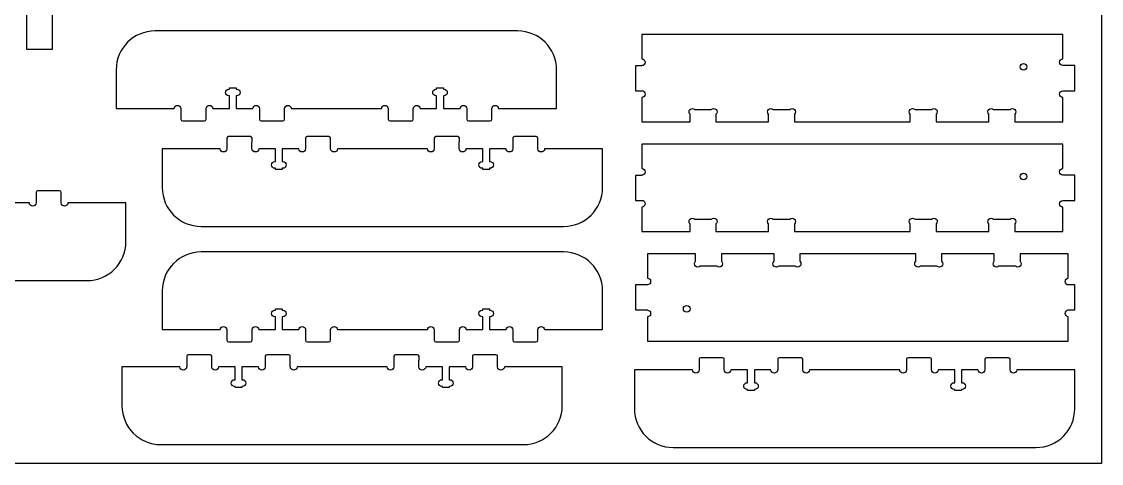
# Model space of a CAD drawing. Extents: x 0 to 4896, y 0 to 5028.
# Drawn here: x 3837 to 4896, y 1248 to 1682 of the extents above; entities that cross this region are included whole.
import ezdxf

# ---------------------------------------------------------------- set-up
doc = ezdxf.new("R2010")
doc.units = 0
doc.layers.add('Layer_1', color=7, linetype='CONTINUOUS')

msp = doc.modelspace()

# ---------------------------------------------------------------- linework, layer by layer
at = {"layer": 'Layer_1', "color": 3}
msp.add_lwpolyline([(2457.372163, 2467.488066), (4895.721448, 2467.488066), (4895.721448, 1248.338922), (2457.372163, 1248.338922), (2457.372163, 2467.488066)], dxfattribs=at)
at = {"layer": 'Layer_1', "color": 7}
for points in [[(3867.069821, 2318.107914), (3867.069821, 2391.362361), (3841.713847, 2391.362361), (3841.713847, 1654.797639), (3841.713847, 1654.797639)], [(3841.713847, 1654.797639), (3867.069821, 1654.797639), (3867.069821, 1727.910692)], [(4323.375063, 1672.52825), (3967.783812, 1672.52825)], [(4445.216549, 1669.057763), (4445.216549, 1645.077623)], [(4857.931271, 1645.147896), (4857.931271, 1669.057481), (4445.216549, 1669.057481), (4445.216549, 1669.057763)], [(3929.701592, 1634.436999), (3929.701592, 1634.420065), (3929.701592, 1596.355625), (3929.701592, 1596.355625)], [(4304.624783, 1596.355625), (4323.375063, 1596.355625), (4361.466314, 1596.355625), (4361.466314, 1634.420065), (4361.466314, 1634.436999)], [(4445.216549, 1638.48971), (4445.216549, 1638.445401), (4443.620018, 1638.445401), (4438.866549, 1638.445401), (4438.866549, 1613.927345)], [(4819.398907, 1640.615125), (4819.398907, 1640.615125)], [(4857.931271, 1613.865256), (4857.931271, 1613.900534), (4864.766129, 1613.900534), (4869.616965, 1613.900534), (4869.616965, 1638.506925), (4860.01266, 1638.506925), (4857.931271, 1638.506925), (4857.931271, 1638.559701)], [(4040.094508, 1615.511176), (4040.685481, 1615.511176), (4040.685481, 1616.657845), (4047.255897, 1616.657845), (4047.255897, 1615.511176), (4047.837839, 1615.511176)], [(4243.321037, 1615.511176), (4243.911728, 1615.511176), (4243.911728, 1616.657845), (4250.482426, 1616.657845), (4250.482426, 1615.511176), (4251.064368, 1615.511176)], [(4438.972382, 1613.935812), (4445.066689, 1613.935812)], [(4024.404646, 1596.355625), (4040.685481, 1596.355625), (4040.685481, 1608.940761), (4040.094508, 1608.940761)], [(4047.837839, 1608.940761), (4047.255897, 1608.940761), (4047.255897, 1596.355625), (4063.668812, 1596.355625)], [(4227.631174, 1596.355625), (4243.911728, 1596.355625), (4243.911728, 1608.940761), (4243.321037, 1608.940761)], [(4251.064368, 1608.940761), (4250.482426, 1608.940761), (4250.482426, 1596.355625), (4266.895341, 1596.355625)], [(4445.216549, 1607.347899), (4445.216549, 1583.367759), (4492.400436, 1583.367759), (4492.400436, 1590.767343)], [(4810.756134, 1590.767343), (4810.756134, 1583.367759), (4857.931271, 1583.367759), (4857.931271, 1607.277343)], [(3929.701592, 1596.355625), (3967.783812, 1596.355625), (3986.534092, 1596.355625)], [(3993.122006, 1596.355625), (3993.166314, 1596.355625), (3993.166314, 1594.759094), (3993.166314, 1585.974928)], [(4017.772423, 1585.974928), (4017.772423, 1590.005625), (4017.772423, 1596.355625), (4017.81645, 1596.355625)], [(4070.159923, 1589.344096), (4070.159923, 1585.974928)], [(4070.257008, 1596.214514), (4070.257008, 1590.120208)], [(4094.766314, 1585.974928), (4094.766314, 1589.91729), (4094.766314, 1594.759094), (4094.766314, 1596.355625), (4094.810341, 1596.355625)], [(4101.398537, 1596.355625), (4189.760339, 1596.355625)], [(4196.348534, 1596.355625), (4196.392561, 1596.355625), (4196.392561, 1594.759094), (4196.392561, 1585.974928)], [(4220.998952, 1585.974928), (4220.998952, 1590.005625), (4220.998952, 1596.355625), (4221.042979, 1596.355625)], [(4273.386452, 1589.344096), (4273.386452, 1585.974928)], [(4273.483537, 1596.214514), (4273.483537, 1590.120208)], [(4297.992561, 1585.974928), (4297.992561, 1589.91729), (4297.992561, 1594.759094), (4297.992561, 1596.355625), (4298.03687, 1596.355625)], [(4496.986547, 1595.520812), (4513.205576, 1595.520812)], [(4517.800436, 1590.767343), (4517.800436, 1583.367759), (4569.394327, 1583.367759), (4569.394327, 1590.767343)], [(4573.980438, 1595.520812), (4590.199467, 1595.520812)], [(4594.794327, 1590.767343), (4594.794327, 1583.367759), (4708.362242, 1583.367759), (4708.362242, 1590.767343)], [(4712.948354, 1595.520812), (4729.167382, 1595.520812)], [(4733.762242, 1590.767343), (4733.762242, 1583.367759), (4785.356134, 1583.367759), (4785.356134, 1590.767343)], [(4789.942245, 1595.520812), (4806.160991, 1595.520812)], [(3994.753814, 1584.396176), (4016.184923, 1584.396176)], [(4071.747423, 1584.396176), (4093.178814, 1584.396176)], [(4197.980061, 1584.396176), (4219.411452, 1584.396176)], [(4274.973952, 1584.396176), (4296.405061, 1584.396176)], [(4038.330901, 1567.379305), (4038.330901, 1563.436943), (4038.330901, 1558.595139), (4038.330901, 1556.998608), (4038.286592, 1556.998608)], [(4061.34951, 1568.958056), (4039.918401, 1568.958056)], [(4062.93701, 1564.010136), (4062.93701, 1567.379305)], [(4115.32451, 1567.379305), (4115.32451, 1563.348608), (4115.32451, 1556.998608), (4115.280483, 1556.998608)], [(4138.343401, 1568.958056), (4116.91201, 1568.958056)], [(4139.974928, 1556.998608), (4139.930901, 1556.998608), (4139.930901, 1558.595139), (4139.930901, 1567.379305)], [(4241.557148, 1567.379305), (4241.557148, 1563.436943), (4241.557148, 1558.595139), (4241.557148, 1556.998608), (4241.513121, 1556.998608)], [(4264.576039, 1568.958056), (4243.144648, 1568.958056)], [(4266.163539, 1564.010136), (4266.163539, 1567.379305)], [(4318.551039, 1567.379305), (4318.551039, 1563.348608), (4318.551039, 1556.998608), (4318.507012, 1556.998608)], [(4341.569648, 1568.958056), (4320.138539, 1568.958056)], [(4343.201457, 1556.998608), (4343.157148, 1556.998608), (4343.157148, 1558.595139), (4343.157148, 1567.379305)], [(4031.698679, 1556.998608), (4012.948399, 1556.998608), (3974.857148, 1556.998608), (3974.857148, 1518.934168), (3974.857148, 1518.917234)], [(4062.839926, 1557.139719), (4062.839926, 1563.234025)], [(4085.259094, 1544.413472), (4085.841037, 1544.413472), (4085.841037, 1556.998608), (4069.428121, 1556.998608)], [(4108.692288, 1556.998608), (4092.411734, 1556.998608), (4092.411734, 1544.413472), (4093.002426, 1544.413472)], [(4234.924926, 1556.998608), (4146.563123, 1556.998608)], [(4266.066454, 1557.139719), (4266.066454, 1563.234025)], [(4288.485623, 1544.413472), (4289.067566, 1544.413472), (4289.067566, 1556.998608), (4272.65465, 1556.998608)], [(4311.918817, 1556.998608), (4295.637981, 1556.998608), (4295.637981, 1544.413472), (4296.228954, 1544.413472)], [(4406.62187, 1556.998608), (4368.53965, 1556.998608), (4349.78937, 1556.998608)], [(4406.62187, 1518.917234), (4406.62187, 1518.934168), (4406.62187, 1556.998608), (4406.62187, 1556.998608)], [(4445.216549, 1561.511341), (4445.216549, 1537.531483)], [(4857.931271, 1537.601474), (4857.931271, 1561.511059), (4445.216549, 1561.511059), (4445.216549, 1561.511341)], [(4093.002426, 1537.843056), (4092.411734, 1537.843056), (4092.411734, 1536.696388), (4085.841037, 1536.696388), (4085.841037, 1537.843056), (4085.259094, 1537.843056)], [(4296.228954, 1537.843056), (4295.637981, 1537.843056), (4295.637981, 1536.696388), (4289.067566, 1536.696388), (4289.067566, 1537.843056), (4288.485623, 1537.843056)], [(4445.216549, 1530.943288), (4445.216549, 1530.899261), (4443.620018, 1530.899261), (4438.866549, 1530.899261), (4438.866549, 1506.381205)], [(4819.398907, 1533.068703), (4819.398907, 1533.068703)], [(4857.931271, 1506.319116), (4857.931271, 1506.354394), (4864.766129, 1506.354394), (4869.616965, 1506.354394), (4869.616965, 1530.960503), (4860.01266, 1530.960503), (4857.931271, 1530.960503), (4857.931271, 1531.013561)], [(3851.173767, 1514.223314), (3851.173767, 1510.192616), (3851.173767, 1503.842616), (3851.12974, 1503.842616)], [(3874.192376, 1515.802065), (3852.761267, 1515.802065)], [(3875.824185, 1503.842616), (3875.779876, 1503.842616), (3875.779876, 1505.439148), (3875.779876, 1514.223314)], [(3844.541545, 1503.842616), (3828.260709, 1503.842616), (3828.260709, 1491.257481), (3828.851682, 1491.257481)], [(3939.244598, 1503.842616), (3901.162378, 1503.842616), (3882.412098, 1503.842616)], [(3939.244598, 1465.761243), (3939.244598, 1465.778176), (3939.244598, 1503.842616), (3939.244598, 1503.842616)], [(4438.972382, 1506.389672), (4445.066689, 1506.389672)], [(4445.216549, 1499.801476), (4445.216549, 1475.821336), (4492.400436, 1475.821336), (4492.400436, 1483.220921)], [(4810.756134, 1483.220921), (4810.756134, 1475.821336), (4857.931271, 1475.821336), (4857.931271, 1499.730921)], [(4496.986547, 1487.974672), (4513.205576, 1487.974672)], [(4517.800436, 1483.220921), (4517.800436, 1475.821336), (4569.394327, 1475.821336), (4569.394327, 1483.220921)], [(4573.980438, 1487.974672), (4590.199467, 1487.974672)], [(4594.794327, 1483.220921), (4594.794327, 1475.821336), (4708.362242, 1475.821336), (4708.362242, 1483.220921)], [(4712.948354, 1487.974672), (4729.167382, 1487.974672)], [(4733.762242, 1483.220921), (4733.762242, 1475.821336), (4785.356134, 1475.821336), (4785.356134, 1483.220921)], [(4789.942245, 1487.974672), (4806.160991, 1487.974672)], [(4012.948399, 1480.825983), (4368.53965, 1480.825983)], [(4368.530619, 1455.711874), (4012.939368, 1455.711874)], [(4497.72738, 1446.565616), (4497.72738, 1453.965201), (4450.552242, 1453.965201), (4450.552242, 1430.055616)], [(4574.7213, 1446.565616), (4574.7213, 1453.965201), (4523.12738, 1453.965201), (4523.12738, 1446.565616)], [(4713.689215, 1446.565616), (4713.689215, 1453.965201), (4600.1213, 1453.965201), (4600.1213, 1446.565616)], [(4790.683078, 1446.565616), (4790.683078, 1453.965201), (4739.089215, 1453.965201), (4739.089215, 1446.565616)], [(4863.266965, 1429.985061), (4863.266965, 1453.965201), (4816.083078, 1453.965201), (4816.083078, 1446.565616)], [(4518.541269, 1441.811865), (4502.322522, 1441.811865)], [(4595.535188, 1441.811865), (4579.31616, 1441.811865)], [(4734.503104, 1441.811865), (4718.284075, 1441.811865)], [(4811.496967, 1441.811865), (4795.277938, 1441.811865)], [(3545.571127, 1427.669992), (3901.162378, 1427.669992)], [(4450.552242, 1423.467421), (4450.552242, 1423.432143), (4443.717413, 1423.432143), (4438.866549, 1423.432143), (4438.866549, 1398.826034), (4448.470854, 1398.826034), (4450.552242, 1398.826034), (4450.552242, 1398.772976)], [(4863.266965, 1398.842968), (4863.266965, 1398.887276), (4864.863496, 1398.887276), (4869.616965, 1398.887276), (4869.616965, 1423.405332)], [(4869.511131, 1423.396865), (4863.416825, 1423.396865)], [(3974.857148, 1417.620623), (3974.857148, 1417.60369), (3974.857148, 1379.53925), (3974.857148, 1379.53925)], [(4349.780339, 1379.53925), (4368.530619, 1379.53925), (4406.62187, 1379.53925), (4406.62187, 1417.60369), (4406.62187, 1417.620623)], [(4085.250063, 1398.694801), (4085.841037, 1398.694801), (4085.841037, 1399.84147), (4092.411452, 1399.84147), (4092.411452, 1398.694801), (4092.993394, 1398.694801)], [(4288.476592, 1398.694801), (4289.067283, 1398.694801), (4289.067283, 1399.84147), (4295.637981, 1399.84147), (4295.637981, 1398.694801), (4296.219923, 1398.694801)], [(4069.560201, 1379.53925), (4085.841037, 1379.53925), (4085.841037, 1392.124385), (4085.250063, 1392.124385)], [(4092.993394, 1392.124385), (4092.411452, 1392.124385), (4092.411452, 1379.53925), (4108.824368, 1379.53925)], [(4272.78673, 1379.53925), (4289.067283, 1379.53925), (4289.067283, 1392.124385), (4288.476592, 1392.124385)], [(4296.219923, 1392.124385), (4295.637981, 1392.124385), (4295.637981, 1379.53925), (4312.050897, 1379.53925)], [(4450.552242, 1392.185063), (4450.552242, 1368.275479), (4863.266965, 1368.275479), (4863.266965, 1368.274914)], [(4489.084635, 1396.717552), (4489.084635, 1396.717552)], [(4863.266965, 1368.274914), (4863.266965, 1392.255054)], [(3974.857148, 1379.53925), (4012.939368, 1379.53925), (4031.689648, 1379.53925)], [(4038.277561, 1379.53925), (4038.32187, 1379.53925), (4038.32187, 1377.942719), (4038.32187, 1369.158552)], [(4062.927979, 1369.158552), (4062.927979, 1373.18925), (4062.927979, 1379.53925), (4062.972006, 1379.53925)], [(4115.412563, 1379.398139), (4115.412563, 1373.303832)], [(4139.92187, 1369.158552), (4139.92187, 1373.100914), (4139.92187, 1377.942719), (4139.92187, 1379.53925), (4139.965897, 1379.53925)], [(4146.554092, 1379.53925), (4234.915894, 1379.53925)], [(4241.50409, 1379.53925), (4241.548117, 1379.53925), (4241.548117, 1377.942719), (4241.548117, 1369.158552)], [(4266.154508, 1369.158552), (4266.154508, 1373.18925), (4266.154508, 1379.53925), (4266.198534, 1379.53925)], [(4318.639092, 1379.398139), (4318.639092, 1373.303832)], [(4343.148117, 1369.158552), (4343.148117, 1373.100914), (4343.148117, 1377.942719), (4343.148117, 1379.53925), (4343.192426, 1379.53925)], [(4039.90937, 1367.579801), (4061.340479, 1367.579801)], [(4115.315479, 1372.527721), (4115.315479, 1369.158552)], [(4116.902979, 1367.579801), (4138.33437, 1367.579801)], [(4243.135617, 1367.579801), (4264.567008, 1367.579801)], [(4318.542008, 1372.527721), (4318.542008, 1369.158552)], [(4320.129508, 1367.579801), (4341.560617, 1367.579801)], [(3998.81979, 1353.385434), (3998.81979, 1349.443072), (3998.81979, 1344.601268), (3998.81979, 1343.004736), (3998.775481, 1343.004736)], [(4021.838399, 1354.964185), (4000.40729, 1354.964185)], [(4023.328814, 1343.145848), (4023.328814, 1349.240154)], [(4023.425899, 1350.016265), (4023.425899, 1353.385434)], [(4075.813399, 1353.385434), (4075.813399, 1349.354736), (4075.813399, 1343.004736), (4075.769372, 1343.004736)], [(4098.83229, 1354.964185), (4077.400899, 1354.964185)], [(4100.463817, 1343.004736), (4100.41979, 1343.004736), (4100.41979, 1344.601268), (4100.41979, 1353.385434)], [(4202.046037, 1353.385434), (4202.046037, 1349.443072), (4202.046037, 1344.601268), (4202.046037, 1343.004736), (4202.00201, 1343.004736)], [(4225.064928, 1354.964185), (4203.633537, 1354.964185)], [(4226.555343, 1343.145848), (4226.555343, 1349.240154)], [(4226.652428, 1350.016265), (4226.652428, 1353.385434)], [(4279.039928, 1353.385434), (4279.039928, 1349.354736), (4279.039928, 1343.004736), (4278.995901, 1343.004736)], [(4302.058537, 1354.964185), (4280.627428, 1354.964185)], [(4303.690346, 1343.004736), (4303.646037, 1343.004736), (4303.646037, 1344.601268), (4303.646037, 1353.385434)], [(4501.325996, 1350.48419), (4501.325996, 1346.54211), (4501.325996, 1341.700023), (4501.325996, 1340.103774), (4501.281687, 1340.103774)], [(4524.344605, 1352.063223), (4502.913496, 1352.063223)], [(4525.83502, 1340.244885), (4525.83502, 1346.339192)], [(4525.932105, 1347.115303), (4525.932105, 1350.48419)], [(4578.319605, 1350.48419), (4578.319605, 1346.453774), (4578.319605, 1340.103774), (4578.275578, 1340.103774)], [(4601.338496, 1352.063223), (4579.907105, 1352.063223)], [(4602.970022, 1340.103774), (4602.925996, 1340.103774), (4602.925996, 1341.700023), (4602.925996, 1350.48419)], [(4704.552242, 1350.48419), (4704.552242, 1346.54211), (4704.552242, 1341.700023), (4704.552242, 1340.103774), (4704.508216, 1340.103774)], [(4727.571134, 1352.063223), (4706.139742, 1352.063223)], [(4729.061549, 1340.244885), (4729.061549, 1346.339192)], [(4729.158634, 1347.115303), (4729.158634, 1350.48419)], [(4781.546134, 1350.48419), (4781.546134, 1346.453774), (4781.546134, 1340.103774), (4781.502107, 1340.103774)], [(4804.564742, 1352.063223), (4783.133634, 1352.063223)], [(4806.196551, 1340.103774), (4806.152242, 1340.103774), (4806.152242, 1341.700023), (4806.152242, 1350.48419)], [(3992.187568, 1343.004736), (3973.437288, 1343.004736), (3935.346037, 1343.004736), (3935.346037, 1304.940296), (3935.346037, 1304.923363)], [(4045.747983, 1330.419601), (4046.329926, 1330.419601), (4046.329926, 1343.004736), (4029.91701, 1343.004736)], [(4069.181177, 1343.004736), (4052.900623, 1343.004736), (4052.900623, 1330.419601), (4053.491314, 1330.419601)], [(4195.413814, 1343.004736), (4107.052012, 1343.004736)], [(4248.974512, 1330.419601), (4249.556454, 1330.419601), (4249.556454, 1343.004736), (4233.143539, 1343.004736)], [(4272.407706, 1343.004736), (4256.12687, 1343.004736), (4256.12687, 1330.419601), (4256.717843, 1330.419601)], [(4367.110759, 1343.004736), (4329.028539, 1343.004736), (4310.278259, 1343.004736)], [(4367.110759, 1304.923363), (4367.110759, 1304.940296), (4367.110759, 1343.004736), (4367.110759, 1343.004736)], [(4494.693774, 1340.103774), (4475.943494, 1340.103774), (4437.852242, 1340.103774), (4437.852242, 1302.039334), (4437.852242, 1302.022401)], [(4548.254189, 1327.518356), (4548.836131, 1327.518356), (4548.836131, 1340.103774), (4532.423216, 1340.103774)], [(4571.687382, 1340.103774), (4555.406829, 1340.103774), (4555.406829, 1327.518356), (4555.99752, 1327.518356)], [(4697.92002, 1340.103774), (4609.558218, 1340.103774)], [(4751.480718, 1327.518356), (4752.06266, 1327.518356), (4752.06266, 1340.103774), (4735.649745, 1340.103774)], [(4774.913911, 1340.103774), (4758.633076, 1340.103774), (4758.633076, 1327.518356), (4759.224049, 1327.518356)], [(4869.616965, 1340.103774), (4831.534745, 1340.103774), (4812.784465, 1340.103774)], [(4869.616965, 1302.022401), (4869.616965, 1302.039334), (4869.616965, 1340.103774), (4869.616965, 1340.103774)], [(4053.491314, 1323.849185), (4052.900623, 1323.849185), (4052.900623, 1322.702516), (4046.329926, 1322.702516), (4046.329926, 1323.849185), (4045.747983, 1323.849185)], [(4256.717843, 1323.849185), (4256.12687, 1323.849185), (4256.12687, 1322.702516), (4249.556454, 1322.702516), (4249.556454, 1323.849185), (4248.974512, 1323.849185)], [(4555.99752, 1320.948223), (4555.406829, 1320.948223), (4555.406829, 1319.801554), (4548.836131, 1319.801554), (4548.836131, 1320.948223), (4548.254189, 1320.948223)], [(4759.224049, 1320.948223), (4758.633076, 1320.948223), (4758.633076, 1319.801554), (4752.06266, 1319.801554), (4752.06266, 1320.948223), (4751.480718, 1320.948223)], [(3973.437288, 1266.832112), (4329.028539, 1266.832112)], [(4475.943494, 1263.93115), (4831.534745, 1263.93115)]]:
    msp.add_lwpolyline(points, dxfattribs=at)
for points in [[(3967.783812, 1672.52825), (3946.68375, 1672.52825), (3929.701592, 1655.537061), (3929.701592, 1634.436999)], [(4361.466314, 1634.436999), (4361.466314, 1655.537061), (4344.475126, 1672.52825), (4323.375063, 1672.52825)], [(4445.216549, 1645.077623), (4446.974229, 1644.998601), (4448.36502, 1643.566323), (4448.36502, 1641.788041)], [(4448.36502, 1641.788041), (4448.36502, 1640.010041), (4446.973947, 1638.569014), (4445.216549, 1638.48971)], [(4854.791549, 1641.849565), (4854.791549, 1643.624461), (4856.177542, 1645.063794), (4857.931271, 1645.147896)], [(4857.931271, 1638.559701), (4856.177542, 1638.643239), (4854.791549, 1640.074388), (4854.791549, 1641.849565)], [(4816.109325, 1637.325543), (4816.109325, 1639.139103), (4817.583654, 1640.615125), (4819.398907, 1640.615125)], [(4819.398907, 1634.04471), (4817.583936, 1634.04471), (4816.109325, 1635.511701), (4816.109325, 1637.325543)], [(4819.398907, 1640.615125), (4821.214725, 1640.615125), (4822.688771, 1639.139103), (4822.688771, 1637.325543)], [(4822.688771, 1637.325543), (4822.688771, 1635.511701), (4821.214725, 1634.04471), (4819.398907, 1634.04471)], [(4036.804926, 1612.230625), (4036.804926, 1614.04983), (4038.275021, 1615.511176), (4040.094508, 1615.511176)], [(4040.094508, 1608.940761), (4038.275021, 1608.940761), (4036.804926, 1610.411139), (4036.804926, 1612.230625)], [(4047.837839, 1615.511176), (4049.657326, 1615.511176), (4051.127703, 1614.050112), (4051.127703, 1612.230625)], [(4051.127703, 1612.230625), (4051.127703, 1610.410574), (4049.657326, 1608.940761), (4047.837839, 1608.940761)], [(4240.031172, 1612.230625), (4240.031172, 1614.04983), (4241.50155, 1615.511176), (4243.321037, 1615.511176)], [(4243.321037, 1608.940761), (4241.50155, 1608.940761), (4240.031172, 1610.411139), (4240.031172, 1612.230625)], [(4251.064368, 1615.511176), (4252.883854, 1615.511176), (4254.35395, 1614.050112), (4254.35395, 1612.230625)], [(4254.35395, 1612.230625), (4254.35395, 1610.410574), (4252.883854, 1608.940761), (4251.064368, 1608.940761)], [(4438.866549, 1613.927345), (4438.902391, 1613.927345), (4438.936258, 1613.935812), (4438.972382, 1613.935812)], [(4445.066689, 1613.935812), (4446.896054, 1613.935812), (4448.36502, 1612.466845), (4448.36502, 1610.637481)], [(4448.36502, 1610.637481), (4448.36502, 1608.859199), (4446.973947, 1607.426921), (4445.216549, 1607.347899)], [(4854.791549, 1610.575674), (4854.791549, 1612.350852), (4856.177542, 1613.781719), (4857.931271, 1613.865256)], [(4857.931271, 1607.277343), (4856.177542, 1607.361163), (4854.791549, 1608.800496), (4854.791549, 1610.575674)], [(3986.534092, 1596.355625), (3986.608881, 1598.116974), (3988.051319, 1599.512845), (3989.832423, 1599.512845)], [(3989.832423, 1599.512845), (3991.613528, 1599.512845), (3993.047499, 1598.116974), (3993.122006, 1596.355625)], [(4017.81645, 1596.355625), (4017.891239, 1598.116974), (4019.32521, 1599.512845), (4021.106314, 1599.512845)], [(4021.106314, 1599.512845), (4022.887419, 1599.512845), (4024.329574, 1598.116974), (4024.404646, 1596.355625)], [(4063.668812, 1596.355625), (4063.743319, 1598.116974), (4065.17729, 1599.512845), (4066.958394, 1599.512845)], [(4066.958394, 1599.512845), (4068.787759, 1599.512845), (4070.257008, 1598.043314), (4070.257008, 1596.214514)], [(4094.810341, 1596.355625), (4094.885412, 1598.116974), (4096.327568, 1599.512845), (4098.108672, 1599.512845)], [(4098.108672, 1599.512845), (4099.890059, 1599.512845), (4101.323748, 1598.116974), (4101.398537, 1596.355625)], [(4189.760339, 1596.355625), (4189.83541, 1598.116974), (4191.277848, 1599.512845), (4193.058952, 1599.512845)], [(4193.058952, 1599.512845), (4194.840057, 1599.512845), (4196.274028, 1598.116974), (4196.348534, 1596.355625)], [(4221.042979, 1596.355625), (4221.117486, 1598.116974), (4222.551457, 1599.512845), (4224.332561, 1599.512845)], [(4224.332561, 1599.512845), (4226.113948, 1599.512845), (4227.556103, 1598.116974), (4227.631174, 1596.355625)], [(4266.895341, 1596.355625), (4266.969848, 1598.116974), (4268.403819, 1599.512845), (4270.184923, 1599.512845)], [(4270.184923, 1599.512845), (4272.014288, 1599.512845), (4273.483537, 1598.043314), (4273.483537, 1596.214514)], [(4298.03687, 1596.355625), (4298.111659, 1598.116974), (4299.554097, 1599.512845), (4301.335201, 1599.512845)], [(4301.335201, 1599.512845), (4303.116306, 1599.512845), (4304.550277, 1598.116974), (4304.624783, 1596.355625)], [(4070.257008, 1590.120208), (4070.257008, 1589.853225), (4070.218908, 1589.592452), (4070.159923, 1589.344096)], [(4273.483537, 1590.120208), (4273.483537, 1589.853225), (4273.445437, 1589.592452), (4273.386452, 1589.344096)], [(4491.37738, 1593.157201), (4491.37738, 1594.986565), (4492.846629, 1596.455814), (4494.675994, 1596.455814)], [(4492.400436, 1590.767343), (4491.769669, 1591.367912), (4491.37738, 1592.21345), (4491.37738, 1593.157201)], [(4494.675994, 1596.455814), (4495.577129, 1596.455814), (4496.391905, 1596.101908), (4496.986547, 1595.520812)], [(4513.205576, 1595.520812), (4513.800218, 1596.10219), (4514.615276, 1596.455814), (4515.516129, 1596.455814)], [(4515.516129, 1596.455814), (4517.345776, 1596.455814), (4518.823491, 1594.986565), (4518.823491, 1593.157201)], [(4518.823491, 1593.157201), (4518.823491, 1592.215143), (4518.428945, 1591.36763), (4517.800436, 1590.767343)], [(4568.371271, 1593.157201), (4568.371271, 1594.986565), (4569.840238, 1596.455814), (4571.669602, 1596.455814)], [(4569.394327, 1590.767343), (4568.76356, 1591.367912), (4568.371271, 1592.21345), (4568.371271, 1593.157201)], [(4571.669602, 1596.455814), (4572.570456, 1596.455814), (4573.385796, 1596.101908), (4573.980438, 1595.520812)], [(4590.199467, 1595.520812), (4590.794109, 1596.10219), (4591.608885, 1596.455814), (4592.51002, 1596.455814)], [(4592.51002, 1596.455814), (4594.339385, 1596.455814), (4595.817382, 1594.986565), (4595.817382, 1593.157201)], [(4595.817382, 1593.157201), (4595.817382, 1592.215143), (4595.423118, 1591.36763), (4594.794327, 1590.767343)], [(4707.339187, 1593.157201), (4707.339187, 1594.986565), (4708.808436, 1596.455814), (4710.6378, 1596.455814)], [(4708.362242, 1590.767343), (4707.731476, 1591.367912), (4707.339187, 1592.21345), (4707.339187, 1593.157201)], [(4710.6378, 1596.455814), (4711.538089, 1596.455814), (4712.353711, 1596.101908), (4712.948354, 1595.520812)], [(4729.167382, 1595.520812), (4729.762025, 1596.10219), (4730.5768, 1596.455814), (4731.477936, 1596.455814)], [(4731.477936, 1596.455814), (4733.3073, 1596.455814), (4734.785298, 1594.986565), (4734.785298, 1593.157201)], [(4734.785298, 1593.157201), (4734.785298, 1592.215143), (4734.391034, 1591.36763), (4733.762242, 1590.767343)], [(4784.332796, 1593.157201), (4784.332796, 1594.986565), (4785.802045, 1596.455814), (4787.631409, 1596.455814)], [(4785.356134, 1590.767343), (4784.724802, 1591.367912), (4784.332796, 1592.21345), (4784.332796, 1593.157201)], [(4787.631409, 1596.455814), (4788.532545, 1596.455814), (4789.347602, 1596.101908), (4789.942245, 1595.520812)], [(4806.160991, 1595.520812), (4806.755634, 1596.10219), (4807.570691, 1596.455814), (4808.471827, 1596.455814)], [(4808.471827, 1596.455814), (4810.301191, 1596.455814), (4811.778907, 1594.986565), (4811.778907, 1593.157201)], [(4811.778907, 1593.157201), (4811.778907, 1592.215143), (4811.384642, 1591.36763), (4810.756134, 1590.767343)], [(3993.166314, 1585.974928), (3993.166314, 1585.102296), (3993.874128, 1584.396176), (3994.753814, 1584.396176)], [(4016.184923, 1584.396176), (4017.064328, 1584.396176), (4017.772423, 1585.102296), (4017.772423, 1585.974928)], [(4070.159923, 1585.974928), (4070.159923, 1585.102296), (4070.868019, 1584.396176), (4071.747423, 1584.396176)], [(4093.178814, 1584.396176), (4094.058219, 1584.396176), (4094.766314, 1585.102296), (4094.766314, 1585.974928)], [(4196.392561, 1585.974928), (4196.392561, 1585.102296), (4197.100657, 1584.396176), (4197.980061, 1584.396176)], [(4219.411452, 1584.396176), (4220.290857, 1584.396176), (4220.998952, 1585.102296), (4220.998952, 1585.974928)], [(4273.386452, 1585.974928), (4273.386452, 1585.102296), (4274.094548, 1584.396176), (4274.973952, 1584.396176)], [(4296.405061, 1584.396176), (4297.284748, 1584.396176), (4297.992561, 1585.102296), (4297.992561, 1585.974928)], [(4039.918401, 1568.958056), (4039.038714, 1568.958056), (4038.330901, 1568.251936), (4038.330901, 1567.379305)], [(4062.93701, 1567.379305), (4062.93701, 1568.251936), (4062.228914, 1568.958056), (4061.34951, 1568.958056)], [(4116.91201, 1568.958056), (4116.032606, 1568.958056), (4115.32451, 1568.251936), (4115.32451, 1567.379305)], [(4139.930901, 1567.379305), (4139.930901, 1568.251936), (4139.222806, 1568.958056), (4138.343401, 1568.958056)], [(4243.144648, 1568.958056), (4242.265243, 1568.958056), (4241.557148, 1568.251936), (4241.557148, 1567.379305)], [(4266.163539, 1567.379305), (4266.163539, 1568.251936), (4265.455443, 1568.958056), (4264.576039, 1568.958056)], [(4320.138539, 1568.958056), (4319.259134, 1568.958056), (4318.551039, 1568.251936), (4318.551039, 1567.379305)], [(4343.157148, 1567.379305), (4343.157148, 1568.251936), (4342.449334, 1568.958056), (4341.569648, 1568.958056)], [(4034.988261, 1553.841388), (4033.207157, 1553.841388), (4031.773186, 1555.237259), (4031.698679, 1556.998608)], [(4038.286592, 1556.998608), (4038.211803, 1555.237259), (4036.769366, 1553.841388), (4034.988261, 1553.841388)], [(4062.839926, 1563.234025), (4062.839926, 1563.501008), (4062.878026, 1563.761781), (4062.93701, 1564.010136)], [(4066.138539, 1553.841388), (4064.309174, 1553.841388), (4062.839926, 1555.310919), (4062.839926, 1557.139719)], [(4069.428121, 1556.998608), (4069.353614, 1555.237259), (4067.919643, 1553.841388), (4066.138539, 1553.841388)], [(4111.990901, 1553.841388), (4110.209514, 1553.841388), (4108.767359, 1555.237259), (4108.692288, 1556.998608)], [(4115.280483, 1556.998608), (4115.205977, 1555.237259), (4113.772006, 1553.841388), (4111.990901, 1553.841388)], [(4143.26451, 1553.841388), (4141.483406, 1553.841388), (4140.049434, 1555.237259), (4139.974928, 1556.998608)], [(4146.563123, 1556.998608), (4146.488052, 1555.237259), (4145.045614, 1553.841388), (4143.26451, 1553.841388)], [(4238.21479, 1553.841388), (4236.433403, 1553.841388), (4234.999714, 1555.237259), (4234.924926, 1556.998608)], [(4241.513121, 1556.998608), (4241.43805, 1555.237259), (4239.995894, 1553.841388), (4238.21479, 1553.841388)], [(4266.066454, 1563.234025), (4266.066454, 1563.501008), (4266.104554, 1563.761781), (4266.163539, 1564.010136)], [(4269.365068, 1553.841388), (4267.535703, 1553.841388), (4266.066454, 1555.310919), (4266.066454, 1557.139719)], [(4272.65465, 1556.998608), (4272.580143, 1555.237259), (4271.146172, 1553.841388), (4269.365068, 1553.841388)], [(4315.217148, 1553.841388), (4313.436043, 1553.841388), (4311.993888, 1555.237259), (4311.918817, 1556.998608)], [(4318.507012, 1556.998608), (4318.432223, 1555.237259), (4316.998252, 1553.841388), (4315.217148, 1553.841388)], [(4346.491039, 1553.841388), (4344.709934, 1553.841388), (4343.275963, 1555.237259), (4343.201457, 1556.998608)], [(4349.78937, 1556.998608), (4349.714581, 1555.237259), (4348.272143, 1553.841388), (4346.491039, 1553.841388)], [(4081.969512, 1541.123608), (4081.969512, 1542.943659), (4083.439608, 1544.413472), (4085.259094, 1544.413472)], [(4085.259094, 1537.843056), (4083.439608, 1537.843056), (4081.969512, 1539.304121), (4081.969512, 1541.123608)], [(4093.002426, 1544.413472), (4094.821912, 1544.413472), (4096.29229, 1542.943094), (4096.29229, 1541.123608)], [(4096.29229, 1541.123608), (4096.29229, 1539.304403), (4094.821912, 1537.843056), (4093.002426, 1537.843056)], [(4285.195759, 1541.123608), (4285.195759, 1542.943659), (4286.666137, 1544.413472), (4288.485623, 1544.413472)], [(4288.485623, 1537.843056), (4286.666137, 1537.843056), (4285.195759, 1539.304121), (4285.195759, 1541.123608)], [(4296.228954, 1544.413472), (4298.048441, 1544.413472), (4299.518537, 1542.943094), (4299.518537, 1541.123608)], [(4299.518537, 1541.123608), (4299.518537, 1539.304403), (4298.048441, 1537.843056), (4296.228954, 1537.843056)], [(4445.216549, 1537.531483), (4446.974229, 1537.452179), (4448.36502, 1536.019901), (4448.36502, 1534.241619)], [(4854.791549, 1534.303143), (4854.791549, 1536.078321), (4856.177542, 1537.517654), (4857.931271, 1537.601474)], [(4448.36502, 1534.241619), (4448.36502, 1532.463619), (4446.973947, 1531.022874), (4445.216549, 1530.943288)], [(4816.109325, 1529.779121), (4816.109325, 1531.592963), (4817.583654, 1533.068703), (4819.398907, 1533.068703)], [(4819.398907, 1526.498288), (4817.583936, 1526.498288), (4816.109325, 1527.965279), (4816.109325, 1529.779121)], [(4819.398907, 1533.068703), (4821.214725, 1533.068703), (4822.688771, 1531.592963), (4822.688771, 1529.779121)], [(4822.688771, 1529.779121), (4822.688771, 1527.965279), (4821.214725, 1526.498288), (4819.398907, 1526.498288)], [(4857.931271, 1531.013561), (4856.177542, 1531.096816), (4854.791549, 1532.527965), (4854.791549, 1534.303143)], [(3852.761267, 1515.802065), (3851.881862, 1515.802065), (3851.173767, 1515.095945), (3851.173767, 1514.223314)], [(3875.779876, 1514.223314), (3875.779876, 1515.095945), (3875.072062, 1515.802065), (3874.192376, 1515.802065)], [(3974.857148, 1518.917234), (3974.857148, 1497.817172), (3991.848337, 1480.825983), (4012.948399, 1480.825983)], [(4368.53965, 1480.825983), (4389.639712, 1480.825983), (4406.62187, 1497.817172), (4406.62187, 1518.917234)], [(3847.839876, 1500.685396), (3846.058771, 1500.685396), (3844.616616, 1502.081268), (3844.541545, 1503.842616)], [(3851.12974, 1503.842616), (3851.054951, 1502.081268), (3849.62098, 1500.685396), (3847.839876, 1500.685396)], [(3879.113767, 1500.685396), (3877.332662, 1500.685396), (3875.898691, 1502.081268), (3875.824185, 1503.842616)], [(3882.412098, 1503.842616), (3882.337309, 1502.081268), (3880.894871, 1500.685396), (3879.113767, 1500.685396)], [(4438.866549, 1506.381205), (4438.902391, 1506.381205), (4438.936258, 1506.389672), (4438.972382, 1506.389672)], [(4445.066689, 1506.389672), (4446.896054, 1506.389672), (4448.36502, 1504.920423), (4448.36502, 1503.091059)], [(4854.791549, 1503.029252), (4854.791549, 1504.80443), (4856.177542, 1506.235579), (4857.931271, 1506.319116)], [(4448.36502, 1503.091059), (4448.36502, 1501.313059), (4446.973947, 1499.880499), (4445.216549, 1499.801476)], [(4857.931271, 1499.730921), (4856.177542, 1499.814741), (4854.791549, 1501.254074), (4854.791549, 1503.029252)], [(4491.37738, 1485.611061), (4491.37738, 1487.440425), (4492.846629, 1488.909392), (4494.675994, 1488.909392)], [(4492.400436, 1483.220921), (4491.769669, 1483.82149), (4491.37738, 1484.66731), (4491.37738, 1485.611061)], [(4494.675994, 1488.909392), (4495.577129, 1488.909392), (4496.391905, 1488.555768), (4496.986547, 1487.974672)], [(4513.205576, 1487.974672), (4513.800218, 1488.55605), (4514.615276, 1488.909392), (4515.516129, 1488.909392)], [(4515.516129, 1488.909392), (4517.345776, 1488.909392), (4518.823491, 1487.440425), (4518.823491, 1485.611061)], [(4518.823491, 1485.611061), (4518.823491, 1484.669003), (4518.428945, 1483.82149), (4517.800436, 1483.220921)], [(4568.371271, 1485.611061), (4568.371271, 1487.440425), (4569.840238, 1488.909392), (4571.669602, 1488.909392)], [(4569.394327, 1483.220921), (4568.76356, 1483.82149), (4568.371271, 1484.66731), (4568.371271, 1485.611061)], [(4571.669602, 1488.909392), (4572.570456, 1488.909392), (4573.385796, 1488.555768), (4573.980438, 1487.974672)], [(4590.199467, 1487.974672), (4590.794109, 1488.55605), (4591.608885, 1488.909392), (4592.51002, 1488.909392)], [(4592.51002, 1488.909392), (4594.339385, 1488.909392), (4595.817382, 1487.440425), (4595.817382, 1485.611061)], [(4595.817382, 1485.611061), (4595.817382, 1484.669003), (4595.423118, 1483.82149), (4594.794327, 1483.220921)], [(4707.339187, 1485.611061), (4707.339187, 1487.440425), (4708.808436, 1488.909392), (4710.6378, 1488.909392)], [(4708.362242, 1483.220921), (4707.731476, 1483.82149), (4707.339187, 1484.66731), (4707.339187, 1485.611061)], [(4710.6378, 1488.909392), (4711.538089, 1488.909392), (4712.353711, 1488.555768), (4712.948354, 1487.974672)], [(4729.167382, 1487.974672), (4729.762025, 1488.55605), (4730.5768, 1488.909392), (4731.477936, 1488.909392)], [(4731.477936, 1488.909392), (4733.3073, 1488.909392), (4734.785298, 1487.440425), (4734.785298, 1485.611061)], [(4734.785298, 1485.611061), (4734.785298, 1484.669003), (4734.391034, 1483.82149), (4733.762242, 1483.220921)], [(4784.332796, 1485.611061), (4784.332796, 1487.440425), (4785.802045, 1488.909392), (4787.631409, 1488.909392)], [(4785.356134, 1483.220921), (4784.724802, 1483.82149), (4784.332796, 1484.66731), (4784.332796, 1485.611061)], [(4787.631409, 1488.909392), (4788.532545, 1488.909392), (4789.347602, 1488.555768), (4789.942245, 1487.974672)], [(4806.160991, 1487.974672), (4806.755634, 1488.55605), (4807.570691, 1488.909392), (4808.471827, 1488.909392)], [(4808.471827, 1488.909392), (4810.301191, 1488.909392), (4811.778907, 1487.440425), (4811.778907, 1485.611061)], [(4811.778907, 1485.611061), (4811.778907, 1484.669003), (4811.384642, 1483.82149), (4810.756134, 1483.220921)], [(3901.162378, 1427.669992), (3922.26244, 1427.669992), (3939.244598, 1444.661181), (3939.244598, 1465.761243)], [(4012.939368, 1455.711874), (3991.839306, 1455.711874), (3974.857148, 1438.720685), (3974.857148, 1417.620623)], [(4406.62187, 1417.620623), (4406.62187, 1438.720685), (4389.630681, 1455.711874), (4368.530619, 1455.711874)], [(4496.704635, 1444.175476), (4496.704635, 1445.117534), (4497.098871, 1445.965048), (4497.72738, 1446.565616)], [(4500.011687, 1440.877145), (4498.182322, 1440.877145), (4496.704635, 1442.346112), (4496.704635, 1444.175476)], [(4502.322522, 1441.811865), (4501.72788, 1441.230488), (4500.912851, 1440.877145), (4500.011687, 1440.877145)], [(4520.852105, 1440.877145), (4519.950969, 1440.877145), (4519.135911, 1441.23077), (4518.541269, 1441.811865)], [(4524.150746, 1444.175476), (4524.150746, 1442.346112), (4522.681469, 1440.877145), (4520.852105, 1440.877145)], [(4523.12738, 1446.565616), (4523.758711, 1445.965048), (4524.150746, 1445.119228), (4524.150746, 1444.175476)], [(4573.698244, 1444.175476), (4573.698244, 1445.117534), (4574.092508, 1445.965048), (4574.7213, 1446.565616)], [(4577.005606, 1440.877145), (4575.176242, 1440.877145), (4573.698244, 1442.346112), (4573.698244, 1444.175476)], [(4579.31616, 1441.811865), (4578.721517, 1441.230488), (4577.90677, 1440.877145), (4577.005606, 1440.877145)], [(4597.845742, 1440.877145), (4596.945453, 1440.877145), (4596.129831, 1441.23077), (4595.535188, 1441.811865)], [(4601.144355, 1444.175476), (4601.144355, 1442.346112), (4599.675106, 1440.877145), (4597.845742, 1440.877145)], [(4600.1213, 1446.565616), (4600.752094, 1445.965048), (4601.144355, 1445.119228), (4601.144355, 1444.175476)], [(4712.66616, 1444.175476), (4712.66616, 1445.117534), (4713.060424, 1445.965048), (4713.689215, 1446.565616)], [(4715.973522, 1440.877145), (4714.144157, 1440.877145), (4712.66616, 1442.346112), (4712.66616, 1444.175476)], [(4718.284075, 1441.811865), (4717.689433, 1441.230488), (4716.874657, 1440.877145), (4715.973522, 1440.877145)], [(4736.81394, 1440.877145), (4735.913086, 1440.877145), (4735.097746, 1441.23077), (4734.503104, 1441.811865)], [(4740.112271, 1444.175476), (4740.112271, 1442.346112), (4738.643304, 1440.877145), (4736.81394, 1440.877145)], [(4739.089215, 1446.565616), (4739.719982, 1445.965048), (4740.112271, 1445.119228), (4740.112271, 1444.175476)], [(4789.660022, 1444.175476), (4789.660022, 1445.117534), (4790.054569, 1445.965048), (4790.683078, 1446.565616)], [(4792.967385, 1440.877145), (4791.137738, 1440.877145), (4789.660022, 1442.346112), (4789.660022, 1444.175476)], [(4795.277938, 1441.811865), (4794.683296, 1441.230488), (4793.868238, 1440.877145), (4792.967385, 1440.877145)], [(4813.80752, 1440.877145), (4812.906385, 1440.877145), (4812.091609, 1441.23077), (4811.496967, 1441.811865)], [(4817.106134, 1444.175476), (4817.106134, 1442.346112), (4815.636885, 1440.877145), (4813.80752, 1440.877145)], [(4816.083078, 1446.565616), (4816.713873, 1445.965048), (4817.106134, 1445.119228), (4817.106134, 1444.175476)], [(4450.552242, 1430.055616), (4452.305971, 1429.971796), (4453.691965, 1428.532181), (4453.691965, 1426.757285)], [(4860.118494, 1426.695479), (4860.118494, 1428.473479), (4861.509567, 1429.906039), (4863.266965, 1429.985061)], [(4453.691965, 1426.757285), (4453.691965, 1424.982108), (4452.305971, 1423.550959), (4450.552242, 1423.467421)], [(4863.416825, 1423.396865), (4861.58746, 1423.396865), (4860.118494, 1424.866114), (4860.118494, 1426.695479)], [(4869.616965, 1423.405332), (4869.581122, 1423.405332), (4869.547284, 1423.396865), (4869.511131, 1423.396865)], [(4081.960481, 1395.41425), (4081.960481, 1397.233454), (4083.430577, 1398.694801), (4085.250063, 1398.694801)], [(4092.993394, 1398.694801), (4094.812881, 1398.694801), (4096.283259, 1397.233736), (4096.283259, 1395.41425)], [(4285.186728, 1395.41425), (4285.186728, 1397.233454), (4286.657106, 1398.694801), (4288.476592, 1398.694801)], [(4296.219923, 1398.694801), (4298.03941, 1398.694801), (4299.509506, 1397.233736), (4299.509506, 1395.41425)], [(4450.552242, 1398.772976), (4452.305971, 1398.689721), (4453.691965, 1397.258572), (4453.691965, 1395.483394)], [(4485.794742, 1400.007134), (4485.794742, 1401.820976), (4487.268789, 1403.287968), (4489.084635, 1403.287968)], [(4489.084635, 1396.717552), (4487.268789, 1396.717552), (4485.794742, 1398.193292), (4485.794742, 1400.007134)], [(4489.084635, 1403.287968), (4490.899578, 1403.287968), (4492.374189, 1401.820976), (4492.374189, 1400.007134)], [(4492.374189, 1400.007134), (4492.374189, 1398.193292), (4490.89986, 1396.717552), (4489.084635, 1396.717552)], [(4860.118494, 1395.544636), (4860.118494, 1397.322636), (4861.509567, 1398.763663), (4863.266965, 1398.842968)], [(4085.250063, 1392.124385), (4083.430577, 1392.124385), (4081.960481, 1393.594763), (4081.960481, 1395.41425)], [(4096.283259, 1395.41425), (4096.283259, 1393.594199), (4094.812881, 1392.124385), (4092.993394, 1392.124385)], [(4288.476592, 1392.124385), (4286.657106, 1392.124385), (4285.186728, 1393.594763), (4285.186728, 1395.41425)], [(4299.509506, 1395.41425), (4299.509506, 1393.594199), (4298.03941, 1392.124385), (4296.219923, 1392.124385)], [(4453.691965, 1395.483394), (4453.691965, 1393.708216), (4452.305971, 1392.268883), (4450.552242, 1392.185063)], [(4863.266965, 1392.255054), (4861.509285, 1392.334076), (4860.118494, 1393.766354), (4860.118494, 1395.544636)], [(4031.689648, 1379.53925), (4031.764437, 1381.300599), (4033.206874, 1382.69647), (4034.987979, 1382.69647)], [(4034.987979, 1382.69647), (4036.769083, 1382.69647), (4038.203054, 1381.300599), (4038.277561, 1379.53925)], [(4062.972006, 1379.53925), (4063.046794, 1381.300599), (4064.480766, 1382.69647), (4066.26187, 1382.69647)], [(4066.26187, 1382.69647), (4068.042974, 1382.69647), (4069.48513, 1381.300599), (4069.560201, 1379.53925)], [(4108.824368, 1379.53925), (4108.898874, 1381.300599), (4110.332846, 1382.69647), (4112.11395, 1382.69647)], [(4112.11395, 1382.69647), (4113.943314, 1382.69647), (4115.412563, 1381.226939), (4115.412563, 1379.398139)], [(4139.965897, 1379.53925), (4140.040968, 1381.300599), (4141.483123, 1382.69647), (4143.264228, 1382.69647)], [(4143.264228, 1382.69647), (4145.045614, 1382.69647), (4146.479303, 1381.300599), (4146.554092, 1379.53925)], [(4234.915894, 1379.53925), (4234.990966, 1381.300599), (4236.433403, 1382.69647), (4238.214508, 1382.69647)], [(4238.214508, 1382.69647), (4239.995612, 1382.69647), (4241.429583, 1381.300599), (4241.50409, 1379.53925)], [(4266.198534, 1379.53925), (4266.273041, 1381.300599), (4267.707012, 1382.69647), (4269.488117, 1382.69647)], [(4269.488117, 1382.69647), (4271.269503, 1382.69647), (4272.711659, 1381.300599), (4272.78673, 1379.53925)], [(4312.050897, 1379.53925), (4312.125403, 1381.300599), (4313.559374, 1382.69647), (4315.340479, 1382.69647)], [(4315.340479, 1382.69647), (4317.169843, 1382.69647), (4318.639092, 1381.226939), (4318.639092, 1379.398139)], [(4343.192426, 1379.53925), (4343.267214, 1381.300599), (4344.709652, 1382.69647), (4346.490757, 1382.69647)], [(4346.490757, 1382.69647), (4348.271861, 1382.69647), (4349.705832, 1381.300599), (4349.780339, 1379.53925)], [(4038.32187, 1369.158552), (4038.32187, 1368.285921), (4039.029683, 1367.579801), (4039.90937, 1367.579801)], [(4061.340479, 1367.579801), (4062.219883, 1367.579801), (4062.927979, 1368.285921), (4062.927979, 1369.158552)], [(4115.412563, 1373.303832), (4115.412563, 1373.03685), (4115.374463, 1372.776076), (4115.315479, 1372.527721)], [(4115.315479, 1369.158552), (4115.315479, 1368.285921), (4116.023574, 1367.579801), (4116.902979, 1367.579801)], [(4138.33437, 1367.579801), (4139.213774, 1367.579801), (4139.92187, 1368.285921), (4139.92187, 1369.158552)], [(4241.548117, 1369.158552), (4241.548117, 1368.285921), (4242.256212, 1367.579801), (4243.135617, 1367.579801)], [(4264.567008, 1367.579801), (4265.446412, 1367.579801), (4266.154508, 1368.285921), (4266.154508, 1369.158552)], [(4318.639092, 1373.303832), (4318.639092, 1373.03685), (4318.600992, 1372.776076), (4318.542008, 1372.527721)], [(4318.542008, 1369.158552), (4318.542008, 1368.285921), (4319.250103, 1367.579801), (4320.129508, 1367.579801)], [(4341.560617, 1367.579801), (4342.440303, 1367.579801), (4343.148117, 1368.285921), (4343.148117, 1369.158552)], [(4000.40729, 1354.964185), (3999.527603, 1354.964185), (3998.81979, 1354.258065), (3998.81979, 1353.385434)], [(4023.425899, 1353.385434), (4023.425899, 1354.258065), (4022.717803, 1354.964185), (4021.838399, 1354.964185)], [(4023.328814, 1349.240154), (4023.328814, 1349.507136), (4023.366914, 1349.76791), (4023.425899, 1350.016265)], [(4077.400899, 1354.964185), (4076.521494, 1354.964185), (4075.813399, 1354.258065), (4075.813399, 1353.385434)], [(4100.41979, 1353.385434), (4100.41979, 1354.258065), (4099.711694, 1354.964185), (4098.83229, 1354.964185)], [(4203.633537, 1354.964185), (4202.754132, 1354.964185), (4202.046037, 1354.258065), (4202.046037, 1353.385434)], [(4226.652428, 1353.385434), (4226.652428, 1354.258065), (4225.944332, 1354.964185), (4225.064928, 1354.964185)], [(4226.555343, 1349.240154), (4226.555343, 1349.507136), (4226.593443, 1349.76791), (4226.652428, 1350.016265)], [(4280.627428, 1354.964185), (4279.748023, 1354.964185), (4279.039928, 1354.258065), (4279.039928, 1353.385434)], [(4303.646037, 1353.385434), (4303.646037, 1354.258065), (4302.938223, 1354.964185), (4302.058537, 1354.964185)], [(4502.913496, 1352.063223), (4502.033809, 1352.063223), (4501.325996, 1351.356821), (4501.325996, 1350.48419)], [(4525.932105, 1350.48419), (4525.932105, 1351.356821), (4525.224009, 1352.063223), (4524.344605, 1352.063223)], [(4525.83502, 1346.339192), (4525.83502, 1346.606174), (4525.87312, 1346.866665), (4525.932105, 1347.115303)], [(4579.907105, 1352.063223), (4579.0277, 1352.063223), (4578.319605, 1351.356821), (4578.319605, 1350.48419)], [(4602.925996, 1350.48419), (4602.925996, 1351.356821), (4602.2179, 1352.063223), (4601.338496, 1352.063223)], [(4706.139742, 1352.063223), (4705.260338, 1352.063223), (4704.552242, 1351.356821), (4704.552242, 1350.48419)], [(4729.158634, 1350.48419), (4729.158634, 1351.356821), (4728.450538, 1352.063223), (4727.571134, 1352.063223)], [(4729.061549, 1346.339192), (4729.061549, 1346.606174), (4729.099649, 1346.866665), (4729.158634, 1347.115303)], [(4783.133634, 1352.063223), (4782.254229, 1352.063223), (4781.546134, 1351.356821), (4781.546134, 1350.48419)], [(4806.152242, 1350.48419), (4806.152242, 1351.356821), (4805.444429, 1352.063223), (4804.564742, 1352.063223)], [(3995.47715, 1339.847516), (3993.696046, 1339.847516), (3992.262074, 1341.243388), (3992.187568, 1343.004736)], [(3998.775481, 1343.004736), (3998.700692, 1341.243388), (3997.258254, 1339.847516), (3995.47715, 1339.847516)], [(4026.627428, 1339.847516), (4024.798063, 1339.847516), (4023.328814, 1341.317048), (4023.328814, 1343.145848)], [(4029.91701, 1343.004736), (4029.842503, 1341.243388), (4028.408532, 1339.847516), (4026.627428, 1339.847516)], [(4072.47979, 1339.847516), (4070.698403, 1339.847516), (4069.256248, 1341.243388), (4069.181177, 1343.004736)], [(4075.769372, 1343.004736), (4075.694866, 1341.243388), (4074.260894, 1339.847516), (4072.47979, 1339.847516)], [(4103.753399, 1339.847516), (4101.972294, 1339.847516), (4100.538323, 1341.243388), (4100.463817, 1343.004736)], [(4107.052012, 1343.004736), (4106.976941, 1341.243388), (4105.534503, 1339.847516), (4103.753399, 1339.847516)], [(4198.703679, 1339.847516), (4196.922292, 1339.847516), (4195.488603, 1341.243388), (4195.413814, 1343.004736)], [(4202.00201, 1343.004736), (4201.926939, 1341.243388), (4200.484783, 1339.847516), (4198.703679, 1339.847516)], [(4229.853957, 1339.847516), (4228.024592, 1339.847516), (4226.555343, 1341.317048), (4226.555343, 1343.145848)], [(4233.143539, 1343.004736), (4233.069032, 1341.243388), (4231.635061, 1339.847516), (4229.853957, 1339.847516)], [(4275.706037, 1339.847516), (4273.924932, 1339.847516), (4272.482777, 1341.243388), (4272.407706, 1343.004736)], [(4278.995901, 1343.004736), (4278.921112, 1341.243388), (4277.487141, 1339.847516), (4275.706037, 1339.847516)], [(4306.979928, 1339.847516), (4305.198823, 1339.847516), (4303.764852, 1341.243388), (4303.690346, 1343.004736)], [(4310.278259, 1343.004736), (4310.20347, 1341.243388), (4308.761032, 1339.847516), (4306.979928, 1339.847516)], [(4497.983356, 1336.946554), (4496.202251, 1336.946554), (4494.76828, 1338.342425), (4494.693774, 1340.103774)], [(4501.281687, 1340.103774), (4501.206898, 1338.342425), (4499.76446, 1336.946554), (4497.983356, 1336.946554)], [(4529.133634, 1336.946554), (4527.304269, 1336.946554), (4525.83502, 1338.416085), (4525.83502, 1340.244885)], [(4532.423216, 1340.103774), (4532.348709, 1338.342425), (4530.914738, 1336.946554), (4529.133634, 1336.946554)], [(4574.985996, 1336.946554), (4573.204609, 1336.946554), (4571.762454, 1338.342425), (4571.687382, 1340.103774)], [(4578.275578, 1340.103774), (4578.201071, 1338.342425), (4576.7671, 1336.946554), (4574.985996, 1336.946554)], [(4606.259605, 1336.946554), (4604.4785, 1336.946554), (4603.044529, 1338.342425), (4602.970022, 1340.103774)], [(4609.558218, 1340.103774), (4609.483147, 1338.342425), (4608.040709, 1336.946554), (4606.259605, 1336.946554)], [(4701.209885, 1336.946554), (4699.428498, 1336.946554), (4697.994809, 1338.342425), (4697.92002, 1340.103774)], [(4704.508216, 1340.103774), (4704.433145, 1338.342425), (4702.990989, 1336.946554), (4701.209885, 1336.946554)], [(4732.360162, 1336.946554), (4730.530798, 1336.946554), (4729.061549, 1338.416085), (4729.061549, 1340.244885)], [(4735.649745, 1340.103774), (4735.575238, 1338.342425), (4734.141267, 1336.946554), (4732.360162, 1336.946554)], [(4778.212242, 1336.946554), (4776.431138, 1336.946554), (4774.988982, 1338.342425), (4774.913911, 1340.103774)], [(4781.502107, 1340.103774), (4781.427318, 1338.342425), (4779.993347, 1336.946554), (4778.212242, 1336.946554)], [(4809.486134, 1336.946554), (4807.705029, 1336.946554), (4806.271058, 1338.342425), (4806.196551, 1340.103774)], [(4812.784465, 1340.103774), (4812.709676, 1338.342425), (4811.267238, 1336.946554), (4809.486134, 1336.946554)], [(4042.458401, 1327.129736), (4042.458401, 1328.949788), (4043.928497, 1330.419601), (4045.747983, 1330.419601)], [(4045.747983, 1323.849185), (4043.928497, 1323.849185), (4042.458401, 1325.31025), (4042.458401, 1327.129736)], [(4053.491314, 1330.419601), (4055.310801, 1330.419601), (4056.781179, 1328.949223), (4056.781179, 1327.129736)], [(4056.781179, 1327.129736), (4056.781179, 1325.310532), (4055.310801, 1323.849185), (4053.491314, 1323.849185)], [(4245.684648, 1327.129736), (4245.684648, 1328.949788), (4247.155026, 1330.419601), (4248.974512, 1330.419601)], [(4248.974512, 1323.849185), (4247.155026, 1323.849185), (4245.684648, 1325.31025), (4245.684648, 1327.129736)], [(4256.717843, 1330.419601), (4258.53733, 1330.419601), (4260.007426, 1328.949223), (4260.007426, 1327.129736)], [(4260.007426, 1327.129736), (4260.007426, 1325.310532), (4258.53733, 1323.849185), (4256.717843, 1323.849185)], [(4544.964607, 1324.228774), (4544.964607, 1326.048825), (4546.434702, 1327.518356), (4548.254189, 1327.518356)], [(4548.254189, 1320.948223), (4546.434702, 1320.948223), (4544.964607, 1322.409005), (4544.964607, 1324.228774)], [(4555.99752, 1327.518356), (4557.817007, 1327.518356), (4559.287385, 1326.048261), (4559.287385, 1324.228774)], [(4559.287385, 1324.228774), (4559.287385, 1322.40957), (4557.817007, 1320.948223), (4555.99752, 1320.948223)], [(4748.190854, 1324.228774), (4748.190854, 1326.048825), (4749.661231, 1327.518356), (4751.480718, 1327.518356)], [(4751.480718, 1320.948223), (4749.661231, 1320.948223), (4748.190854, 1322.409005), (4748.190854, 1324.228774)], [(4759.224049, 1327.518356), (4761.043536, 1327.518356), (4762.513631, 1326.048261), (4762.513631, 1324.228774)], [(4762.513631, 1324.228774), (4762.513631, 1322.40957), (4761.043536, 1320.948223), (4759.224049, 1320.948223)], [(3935.346037, 1304.923363), (3935.346037, 1283.823301), (3952.337226, 1266.832112), (3973.437288, 1266.832112)], [(4329.028539, 1266.832112), (4350.128601, 1266.832112), (4367.110759, 1283.823301), (4367.110759, 1304.923363)], [(4437.852242, 1302.022401), (4437.852242, 1280.922339), (4454.843431, 1263.93115), (4475.943494, 1263.93115)], [(4831.534745, 1263.93115), (4852.634807, 1263.93115), (4869.616965, 1280.922339), (4869.616965, 1302.022401)]]:
    msp.add_open_spline(points, degree=3, dxfattribs=at)

doc.saveas('drawing.dxf')
